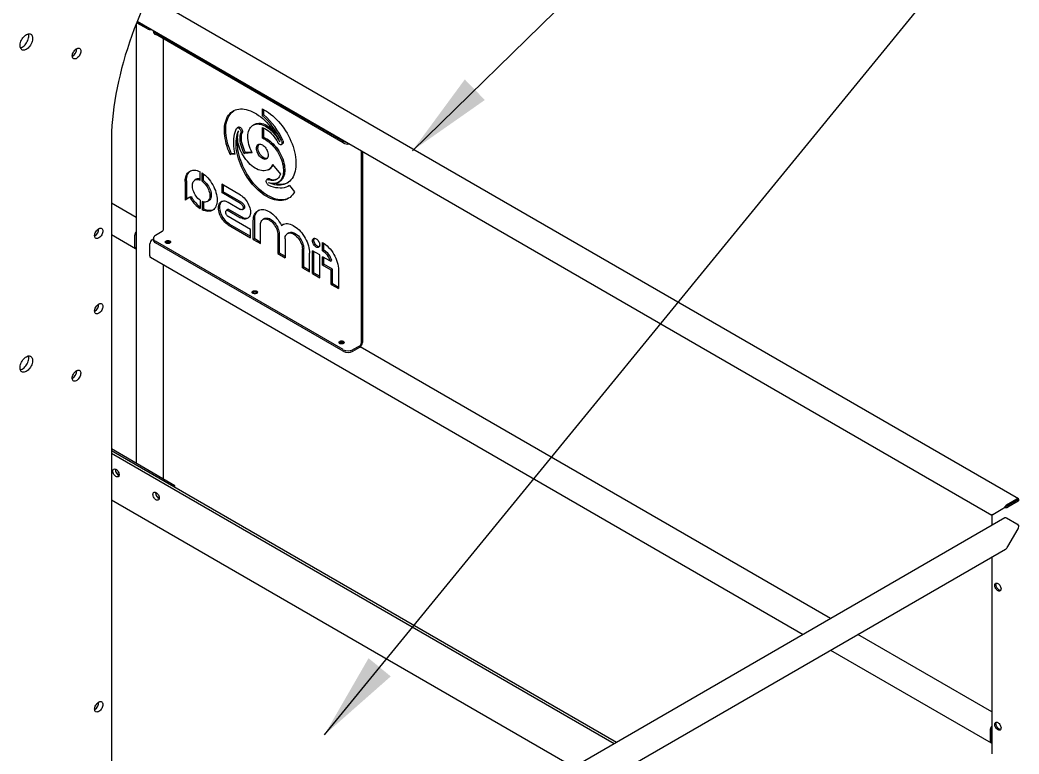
# Model space of a CAD drawing. Header units: millimetres. Extents: x 0 to 55611, y 0 to 32827.
# Drawn here: x 35946 to 37376, y 13191 to 14241 of the extents above; entities that cross this region are included whole.
import ezdxf

# ---------------------------------------------------------------- set-up
doc = ezdxf.new("R2010")
doc.units = ezdxf.units.MM
doc.header["$LTSCALE"] = 10
doc.linetypes.add('SLD-Continua', pattern=[0])
doc.layers.add('EQUIPO', color=30, linetype='SLD-Continua')
doc.layers.add('STRUC', color=5, linetype='SLD-Continua')
doc.styles.add('1', font='romans.shx', dxfattribs={"height": 125})
doc.dimstyles.new('50', dxfattribs={"dimscale": 0, "dimtxt": 125, "dimasz": 125, "dimexe": 125, "dimexo": 125, "dimgap": 50, "dimtad": 1, "dimdec": 0, "dimlfac": 49.861111, "dimzin": 1, "dimtxsty": '1', "dimcen": 2.5, "dimclrd": 1, "dimclre": 1, "dimadec": 0, "dimazin": 0, "dimtfac": 1, "dimtdec": 0, "dimtmove": 0, "dimatfit": 3, "dimfxl": 1, "dimtzin": 1, "dimarcsym": 0})

msp = doc.modelspace()

# ---------------------------------------------------------------- linework, layer by layer
at = {"layer": 'EQUIPO', "linetype": 'SLD-Continua', "lineweight": 25}
msp.add_line((36076.7, 14064.1), (36076.7, 13045.8), dxfattribs=at)
at = {"layer": 'EQUIPO', "linetype": 'SLD-Continua', "lineweight": 25, "flags": 128}
for points in [[(36238.2, 14434.1), (36231.5, 14427), (36224.8, 14419.6), (36218.3, 14412.1), (36211.8, 14404.5), (36205.4, 14396.7), (36199.2, 14388.7), (36193, 14380.6), (36187, 14372.4), (36181.1, 14364.1), (36175.3, 14355.6), (36169.6, 14347), (36164.1, 14338.3), (36158.7, 14329.5), (36153.4, 14320.6), (36148.3, 14311.7), (36143.3, 14302.6), (36138.5, 14293.5), (36133.8, 14284.3), (36129.4, 14275.1), (36125, 14265.8), (36120.9, 14256.5), (36116.9, 14247.1), (36113, 14237.7), (36109.4, 14228.3), (36105.9, 14218.9), (36102.7, 14209.5), (36099.6, 14200), (36096.7, 14190.6), (36093.9, 14181.2), (36091.4, 14171.9), (36089.1, 14162.5), (36087, 14153.2), (36085, 14144), (36083.3, 14134.8), (36081.8, 14125.7), (36080.4, 14116.6), (36079.3, 14107.6), (36078.4, 14098.7), (36077.6, 14089.9), (36077.1, 14081.2), (36076.8, 14072.6), (36076.7, 14064.1)], [(35963.5, 14218.2), (35963.9, 14216.9), (35964, 14215.4), (35964, 14213.8), (35963.8, 14212.2), (35963.3, 14210.4), (35962.7, 14208.7), (35961.9, 14207), (35961, 14205.3), (35959.9, 14203.7), (35958.7, 14202.3), (35957.5, 14201), (35956.1, 14200), (35954.8, 14199.1), (35953.4, 14198.5), (35952.1, 14198.1), (35950.9, 14198), (35949.7, 14198.1), (35948.7, 14198.6), (35947.8, 14199.2), (35947.1, 14200.1), (35946.5, 14201.2), (35946.1, 14202.5), (35946, 14203.9), (35946, 14205.5), (35946.2, 14207.2), (35946.7, 14208.9), (35947.3, 14210.7), (35948.1, 14212.4), (35949, 14214.1), (35950.1, 14215.6), (35951.3, 14217.1), (35952.6, 14218.3), (35953.9, 14219.4), (35955.2, 14220.3), (35956.6, 14220.9), (35957.9, 14221.3), (35959.1, 14221.4), (35960.3, 14221.2), (35961.3, 14220.8), (35962.2, 14220.2), (35963, 14219.3), (35963.5, 14218.2)], [(35946.4, 14201.4), (35946.5, 14201.4), (35947.8, 14201.8), (35949.1, 14202.4), (35950.5, 14203.2), (35951.8, 14204.3), (35953.1, 14205.6), (35954.3, 14207), (35955.3, 14208.6), (35956.3, 14210.2), (35957.1, 14212), (35957.7, 14213.7), (35958.1, 14215.4), (35958.4, 14217.1), (35958.4, 14218.7), (35958.2, 14220.1), (35957.9, 14221.3)], [(36032.6, 14198.8), (36032.9, 14197.7), (36033, 14196.5), (36032.8, 14195.1), (36032.5, 14193.7), (36032, 14192.2), (36031.3, 14190.8), (36030.4, 14189.5), (36029.5, 14188.3), (36028.4, 14187.2), (36027.3, 14186.4), (36026.2, 14185.7), (36025.1, 14185.4), (36024.1, 14185.3), (36023.1, 14185.4), (36022.3, 14185.8), (36021.6, 14186.5), (36021.2, 14187.4), (36020.9, 14188.5), (36020.8, 14189.7), (36020.9, 14191.1), (36021.3, 14192.5), (36021.8, 14194), (36022.5, 14195.4), (36023.3, 14196.7), (36024.3, 14198), (36025.3, 14199), (36026.4, 14199.9), (36027.6, 14200.5), (36028.7, 14200.9), (36029.7, 14201), (36030.6, 14200.8), (36031.5, 14200.4), (36032.1, 14199.7), (36032.6, 14198.8)], [(36064.1, 13941.3), (36064.4, 13940.3), (36064.5, 13939.1), (36064.3, 13937.8), (36064, 13936.4), (36063.5, 13935), (36062.9, 13933.6), (36062, 13932.3), (36061.1, 13931.2), (36060.1, 13930.2), (36059, 13929.3), (36058, 13928.8), (36056.9, 13928.4), (36055.9, 13928.3), (36055, 13928.4), (36054.2, 13928.9), (36053.6, 13929.5), (36053.1, 13930.4), (36052.9, 13931.4), (36052.8, 13932.6), (36052.9, 13933.9), (36053.2, 13935.3), (36053.7, 13936.7), (36054.4, 13938), (36055.2, 13939.3), (36056.1, 13940.5), (36057.1, 13941.5), (36058.2, 13942.3), (36059.3, 13942.9), (36060.3, 13943.3), (36061.3, 13943.4), (36062.2, 13943.2), (36063, 13942.8), (36063.6, 13942.2), (36064.1, 13941.3)], [(36064.1, 13833.5), (36064.4, 13832.4), (36064.5, 13831.2), (36064.3, 13829.9), (36064, 13828.5), (36063.5, 13827.1), (36062.9, 13825.8), (36062, 13824.5), (36061.1, 13823.3), (36060.1, 13822.3), (36059, 13821.5), (36058, 13820.9), (36056.9, 13820.5), (36055.9, 13820.4), (36055, 13820.6), (36054.2, 13821), (36053.6, 13821.7), (36053.1, 13822.5), (36052.9, 13823.6), (36052.8, 13824.8), (36052.9, 13826.1), (36053.2, 13827.4), (36053.7, 13828.8), (36054.4, 13830.2), (36055.2, 13831.5), (36056.1, 13832.6), (36057.1, 13833.6), (36058.2, 13834.5), (36059.3, 13835.1), (36060.3, 13835.4), (36061.3, 13835.5), (36062.2, 13835.4), (36063, 13835), (36063.6, 13834.3), (36064.1, 13833.5)], [(35963.4, 13757.2), (35963.8, 13755.9), (35963.9, 13754.4), (35963.9, 13752.9), (35963.7, 13751.2), (35963.2, 13749.5), (35962.6, 13747.7), (35961.8, 13746), (35960.9, 13744.3), (35959.8, 13742.8), (35958.6, 13741.3), (35957.4, 13740.1), (35956, 13739), (35954.7, 13738.1), (35953.3, 13737.5), (35952, 13737.1), (35950.8, 13737), (35949.6, 13737.2), (35948.6, 13737.6), (35947.7, 13738.2), (35947, 13739.1), (35946.4, 13740.2), (35946, 13741.5), (35945.9, 13743), (35945.9, 13744.5), (35946.1, 13746.2), (35946.6, 13747.9), (35947.2, 13749.7), (35948, 13751.4), (35948.9, 13753.1), (35950, 13754.6), (35951.2, 13756.1), (35952.5, 13757.3), (35953.8, 13758.4), (35955.1, 13759.3), (35956.5, 13759.9), (35957.8, 13760.3), (35959, 13760.4), (35960.2, 13760.2), (35961.2, 13759.8), (35962.1, 13759.2), (35962.9, 13758.3), (35963.4, 13757.2)], [(35946.3, 13740.4), (35946.4, 13740.4), (35947.7, 13740.8), (35949, 13741.4), (35950.4, 13742.2), (35951.7, 13743.3), (35953, 13744.6), (35954.2, 13746), (35955.2, 13747.6), (35956.2, 13749.2), (35957, 13751), (35957.6, 13752.7), (35958, 13754.4), (35958.3, 13756.1), (35958.3, 13757.7), (35958.1, 13759.2), (35957.8, 13760.3)], [(36032.5, 13737.8), (36032.8, 13736.7), (36032.9, 13735.5), (36032.7, 13734.1), (36032.4, 13732.7), (36031.9, 13731.2), (36031.2, 13729.8), (36030.3, 13728.5), (36029.4, 13727.3), (36028.3, 13726.2), (36027.2, 13725.4), (36026.1, 13724.7), (36025, 13724.4), (36024, 13724.3), (36023, 13724.4), (36022.2, 13724.9), (36021.5, 13725.5), (36021.1, 13726.4), (36020.8, 13727.5), (36020.7, 13728.8), (36020.8, 13730.1), (36021.2, 13731.5), (36021.7, 13733), (36022.4, 13734.4), (36023.2, 13735.8), (36024.2, 13737), (36025.2, 13738), (36026.3, 13738.9), (36027.5, 13739.5), (36028.6, 13739.9), (36029.6, 13740), (36030.5, 13739.8), (36031.4, 13739.4), (36032, 13738.7), (36032.5, 13737.8)], [(36064.1, 13263.7), (36064.4, 13262.6), (36064.5, 13261.4), (36064.3, 13260.1), (36064, 13258.8), (36063.5, 13257.4), (36062.9, 13256), (36062, 13254.7), (36061.1, 13253.5), (36060.1, 13252.5), (36059, 13251.7), (36058, 13251.1), (36056.9, 13250.8), (36055.9, 13250.7), (36055, 13250.8), (36054.2, 13251.2), (36053.6, 13251.9), (36053.1, 13252.7), (36052.9, 13253.8), (36052.8, 13255), (36052.9, 13256.3), (36053.2, 13257.6), (36053.7, 13259), (36054.4, 13260.4), (36055.2, 13261.7), (36056.1, 13262.9), (36057.1, 13263.9), (36058.2, 13264.7), (36059.3, 13265.3), (36060.3, 13265.6), (36061.3, 13265.7), (36062.2, 13265.6), (36063, 13265.2), (36063.6, 13264.5), (36064.1, 13263.7)]]:
    msp.add_lwpolyline(points, dxfattribs=at)
at = {"layer": 'EQUIPO', "linetype": 'SLD-Continua', "lineweight": 25}
for centre, radius, start, end in [((36014.5, 14200.2), 12.8, 299.5054, 0.5), ((36046.5, 13942.9), 12.4, 300.7965, 359.2088), ((36046.4, 13942.9), 12.4, 300.9413, 359.064), ((36046.5, 13835), 12.4, 300.7967, 359.2087), ((36046.4, 13835), 12.4, 300.9413, 359.064), ((36014.4, 13739.3), 12.8, 299.5054, 0.5), ((36046.5, 13265.2), 12.4, 300.7966, 359.2088), ((36046.4, 13265.2), 12.4, 300.9413, 359.064)]:
    msp.add_arc(centre, radius, start, end, dxfattribs=at)
at = {"layer": 'STRUC', "linetype": 'SLD-Continua', "lineweight": 25}
for p, q in [((37375.7, 13555.7), (36129.4, 14275.2)), ((36112.3, 14235.8), (36112.3, 13606.7)), ((36113.6, 14239.2), (37337.3, 13532.7)), ((36128.4, 14228.3), (36113.7, 14236.8)), ((36115.5, 14237.8), (36130.1, 14229.3)), ((36136.8, 14225.8), (36136.8, 14224.6)), ((36408.6, 14067.6), (36139.8, 14222.8)), ((36408.6, 14065.4), (36139.8, 14220.6)), ((36151.4, 13940.9), (36151.4, 14213.8)), ((36151.5, 13941.6), (36151.5, 14213.8)), ((36292.9, 14104.4), (36292.9, 14113.8)), ((36292.9, 14104.4), (36294.8, 14105.5)), ((36294.8, 14105.5), (36294.8, 14112.9)), ((36281.6, 14091.7), (36279.7, 14090.6)), ((36258.7, 14087.8), (36256.8, 14086.7)), ((36292.9, 14072), (36292.9, 14087.1)), ((36294.8, 14073.2), (36294.8, 14086.4)), ((36292.9, 14072), (36294.8, 14073.2)), ((36320, 14062.7), (36321.9, 14063.8)), ((36246.9, 14048.4), (36248.8, 14049.6)), ((36254, 14049.1), (36246.9, 14048.4)), ((36253.8, 14050), (36248.8, 14049.6)), ((36254, 14049.1), (36254, 14049.1)), ((36267, 14050.3), (36269, 14051.4)), ((36267, 14050.2), (36269, 14051.4)), ((36278.2, 14051.2), (36267, 14050.2)), ((36267, 14050.3), (36267, 14050.2)), ((36277.8, 14052.1), (36269, 14051.4)), ((36269, 14051.4), (36269, 14051.4)), ((36434.3, 14054), (36434.3, 13778.3)), ((36436.2, 14052.9), (36436.2, 13779.5)), ((36307.5, 14034.4), (36318.7, 14020.4)), ((36203.8, 14011.9), (36203.8, 14023.9)), ((36206.7, 14010.3), (36206.7, 14022.2)), ((36208.6, 14011.4), (36208.6, 14020.9)), ((36301.5, 14026.9), (36303.4, 14028)), ((36182.4, 14009.9), (36182.4, 13983.5)), ((36184.3, 14011), (36184.3, 13984.6)), ((36198.3, 14013.2), (36196.4, 14012.1)), ((36206.7, 14010.3), (36208.6, 14011.4)), ((36261.8, 13990.5), (36235, 14006)), ((36235, 14006), (36235, 13994.1)), ((36236.9, 14004.9), (36236.9, 13995.2)), ((36301.4, 14013.7), (36299.5, 14012.6)), ((36315.6, 14008.7), (36317.5, 14009.8)), ((36235, 13994.1), (36236.9, 13995.2)), ((36261.8, 13978.6), (36235, 13994.1)), ((36263.7, 13979.7), (36236.9, 13995.2)), ((36330.6, 14003.6), (36331.7, 14004.2)), ((36331.7, 14004.2), (36338.8, 13995.4)), ((36112.3, 13958.4), (36076.7, 13979)), ((36189.1, 13987.4), (36182.4, 13983.5)), ((36189.1, 13987.4), (36191, 13988.5)), ((36190.7, 13984.7), (36192.6, 13985.8)), ((36203.8, 13983.2), (36203.8, 13971.2)), ((36206.7, 13981.5), (36206.7, 13969.5)), ((36208.6, 13980.8), (36208.6, 13970.7)), ((36214.1, 13981.4), (36216, 13982.5)), ((36244.1, 13980.3), (36261.8, 13970)), ((36206.7, 13969.5), (36208.6, 13970.7)), ((36243.4, 13969.7), (36241.5, 13968.6)), ((36244.1, 13968.3), (36261.8, 13958.1)), ((36246, 13969.5), (36263.7, 13959.2)), ((36264.4, 13969.8), (36266.3, 13970.9)), ((36275.8, 13941.5), (36244.1, 13959.8)), ((36244.1, 13947.9), (36275.8, 13929.6)), ((36246, 13949), (36275.8, 13931.8)), ((36279.9, 13927.2), (36279.9, 13953.9)), ((36281.9, 13928.3), (36281.9, 13955)), ((36290.3, 13921.2), (36290.3, 13947.9)), ((36295.8, 13957), (36293.9, 13955.8)), ((36320.2, 13947.2), (36322.2, 13948.3)), ((36322.2, 13948.3), (36322.7, 13948.7)), ((36076.7, 13933.9), (36111.3, 13913.9)), ((36110.3, 13916.1), (36110.3, 13933.1)), ((36112, 13934), (36112, 13917.1)), ((36149.5, 13938.3), (36139.8, 13932.6)), ((36275.8, 13929.6), (36275.8, 13941.5)), ((36315.1, 13933.6), (36315.1, 13906.9)), ((36317, 13934.7), (36317, 13908)), ((36331, 13936.7), (36329, 13935.6)), ((36131.8, 13903.7), (36131.8, 13920.6)), ((36135.3, 13926.6), (36136.8, 13927.5)), ((36136.8, 13928.6), (36136.8, 13926.3)), ((36408.6, 13769.4), (36139.8, 13924.5)), ((36408.6, 13767.1), (36139.8, 13922.3)), ((36279.9, 13927.2), (36281.9, 13928.3)), ((36279.9, 13927.2), (36290.3, 13921.2)), ((36281.9, 13928.3), (36290.3, 13923.4)), ((36325.4, 13927.7), (36325.4, 13900.9)), ((36379.1, 13910.8), (36379.1, 13922.8)), ((36381, 13912), (36381, 13921.6)), ((36315.1, 13906.9), (36317, 13908)), ((36315.1, 13906.9), (36325.4, 13900.9)), ((36317, 13908), (36325.4, 13903.2)), ((36350.2, 13886.6), (36350.2, 13913.3)), ((36352.1, 13887.7), (36352.1, 13914.4)), ((36360.5, 13880.7), (36360.5, 13907.4)), ((36375, 13904.8), (36364.6, 13910.7)), ((36364.6, 13878.3), (36364.6, 13910.7)), ((36366.6, 13879.4), (36366.6, 13909.6)), ((36375, 13872.3), (36375, 13904.8)), ((36379.1, 13910.8), (36381, 13912)), ((36132.8, 13901.5), (37067.5, 13361.9)), ((36151.4, 13584.1), (36151.4, 13890.8)), ((36390.4, 13895.8), (36379.1, 13902.4)), ((36379.1, 13890.4), (36379.1, 13902.4)), ((36379.1, 13890.4), (36381, 13891.6)), ((36391.5, 13883.3), (36379.1, 13890.4)), ((36381, 13891.6), (36381, 13901.3)), ((36393.4, 13884.4), (36381, 13891.6)), ((36390.4, 13895.8), (36392.4, 13897)), ((36350.2, 13886.6), (36352.1, 13887.7)), ((36350.2, 13886.6), (36360.5, 13880.7)), ((36352.1, 13887.7), (36360.5, 13882.9)), ((36364.6, 13878.3), (36366.6, 13879.4)), ((36364.6, 13878.3), (36375, 13872.3)), ((36366.6, 13879.4), (36375, 13874.5)), ((36391.5, 13883.3), (36393.4, 13884.4)), ((36391.5, 13862.8), (36391.5, 13883.3)), ((36393.4, 13863.9), (36393.4, 13884.4)), ((36401.8, 13883.3), (36401.8, 13856.8)), ((36391.5, 13862.8), (36393.4, 13863.9)), ((36391.5, 13862.8), (36401.8, 13856.8)), ((36393.4, 13863.9), (36401.8, 13859)), ((36422.6, 13769.4), (36432.4, 13775)), ((36422.6, 13767.1), (36432.4, 13772.8)), ((37106.6, 13384.4), (36433.1, 13773.2)), ((36167.8, 13574.6), (36076.7, 13627.2)), ((36076.7, 13625.1), (36800.1, 13207.5)), ((36076.7, 13621), (36796.5, 13205.5)), ((36082.4, 13597.5), (36082.5, 13598.4)), ((36139.9, 13564.3), (36140, 13565.2)), ((36166, 13573.6), (36167.8, 13574.6)), ((36167.8, 13572.6), (36167.8, 13574.6)), ((36738.4, 13171.9), (36076.7, 13553.9)), ((37376.2, 13555.2), (37355.6, 13543.3)), ((37373.3, 13555.5), (37358.6, 13547)), ((37375, 13552.5), (37360.3, 13544.1)), ((37337.3, 13532.7), (37337.3, 13517.7)), ((37338.7, 13533.6), (37353.4, 13542)), ((37356.2, 13528.5), (36378, 12963.8)), ((37373.3, 13519.8), (37358.6, 13528.3)), ((37375, 13518.9), (37373.3, 13519.8)), ((37360.3, 13487.5), (37375, 13512.9)), ((36416.3, 12940.9), (37356.9, 13483.8)), ((37337.3, 13472.6), (37337.3, 13190.7)), ((37337.3, 13251.2), (37145.6, 13361.9)), ((37106.6, 13339.3), (37336.3, 13206.7)), ((37335.3, 13208.9), (37335.3, 13225.9)), ((37337, 13226.9), (37337, 13209.9))]:
    msp.add_line(p, q, dxfattribs=at)
at = {"layer": 'STRUC', "linetype": 'SLD-Continua', "lineweight": 25, "flags": 128}
for points in [[(36112.9, 14237.4), (36113.1, 14237.2), (36113.7, 14236.8)], [(36246.9, 14048.4), (36245.2, 14052.3), (36243.7, 14056.1), (36242.4, 14059.9), (36241.3, 14063.8), (36240.4, 14067.6), (36239.6, 14071.4), (36239.1, 14075.1), (36238.7, 14078.7), (36238.6, 14082.2), (36238.6, 14085.6), (36238.9, 14088.9), (36239.4, 14092), (36240.1, 14095), (36240.9, 14097.8), (36242, 14100.4), (36243.2, 14102.8), (36244.6, 14105), (36246.3, 14107), (36248, 14108.7), (36250, 14110.2), (36252, 14111.5), (36254.3, 14112.5), (36256.6, 14113.2), (36259.1, 14113.7), (36261.7, 14114), (36264.3, 14114), (36267.1, 14113.7), (36269.9, 14113.1), (36272.8, 14112.3), (36275.7, 14111.2), (36278.7, 14109.9), (36281.7, 14108.4), (36284.7, 14106.6), (36287.6, 14104.6), (36290.6, 14102.3), (36293.5, 14099.9), (36296.3, 14097.2), (36299.1, 14094.4), (36301.8, 14091.4), (36304.4, 14088.2), (36307, 14084.9), (36309.4, 14081.5), (36311.6, 14078), (36313.8, 14074.3), (36315.8, 14070.6), (36317.6, 14066.8)], [(36248.8, 14049.6), (36247.2, 14053.4), (36245.7, 14057.2), (36244.4, 14061.1), (36243.2, 14064.9), (36242.3, 14068.7), (36241.5, 14072.5), (36241, 14076.2), (36240.7, 14079.8), (36240.5, 14083.3), (36240.6, 14086.7), (36240.8, 14090), (36241.3, 14093.1), (36242, 14096.1), (36242.8, 14098.9), (36243.9, 14101.5), (36245.2, 14103.9), (36246.6, 14106.1), (36248.2, 14108.1), (36250, 14109.8), (36251.9, 14111.3), (36252.4, 14111.6)], [(36292.9, 14113.8), (36295.8, 14112.3), (36298.8, 14110.6), (36301.8, 14108.7), (36304.7, 14106.5), (36307.7, 14104.1), (36310.5, 14101.6), (36313.3, 14098.8), (36316.1, 14095.8), (36318.7, 14092.7), (36321.3, 14089.5), (36323.7, 14086.1), (36326, 14082.6), (36328.2, 14079), (36330.2, 14075.3), (36332.1, 14071.5), (36333.9, 14067.7), (36335.4, 14063.9), (36336.8, 14060), (36338, 14056.2), (36339, 14052.4), (36339.8, 14048.6), (36340.4, 14044.9), (36340.8, 14041.2), (36341, 14037.7), (36341, 14034.2), (36340.8, 14030.9), (36340.4, 14027.7), (36339.8, 14024.7), (36339, 14021.9), (36338, 14019.2), (36336.8, 14016.7), (36335.5, 14014.4), (36333.9, 14012.4), (36332.2, 14010.6), (36330.3, 14009), (36328.3, 14007.6), (36326.1, 14006.5), (36323.8, 14005.7), (36321.4, 14005.1), (36318.8, 14004.8), (36316.2, 14004.7), (36313.5, 14004.9), (36310.6, 14005.4), (36307.8, 14006.1), (36304.9, 14007.1), (36301.9, 14008.3)], [(36278.2, 14051.2), (36276.8, 14054.2), (36275.6, 14057.1), (36274.5, 14060.1), (36273.7, 14063.1), (36273, 14066), (36272.5, 14068.9), (36272.2, 14071.7), (36272.2, 14074.4), (36272.3, 14077), (36272.7, 14079.4), (36273.2, 14081.7), (36274, 14083.8), (36274.9, 14085.7), (36276.1, 14087.3), (36277.4, 14088.8), (36278.8, 14090), (36280.5, 14090.9), (36282.2, 14091.6), (36284.1, 14092.1), (36286.1, 14092.3), (36288.2, 14092.2), (36290.4, 14091.8), (36292.6, 14091.2), (36294.9, 14090.3), (36297.2, 14089.1), (36299.5, 14087.8), (36301.8, 14086.2), (36304.1, 14084.3), (36306.3, 14082.3), (36308.4, 14080.1), (36310.5, 14077.7), (36312.5, 14075.1), (36314.3, 14072.5), (36316, 14069.7), (36317.6, 14066.8)], [(36281.6, 14091.7), (36282.4, 14092.1), (36284.2, 14092.8), (36286, 14093.2), (36288, 14093.4), (36290.1, 14093.3), (36292.3, 14092.9), (36294.6, 14092.3), (36296.8, 14091.4), (36299.1, 14090.3), (36301.4, 14088.9), (36303.7, 14087.3), (36306, 14085.4), (36307.7, 14083.9)], [(36254, 14049.1), (36253.2, 14053), (36252.6, 14056.8), (36252.2, 14060.5), (36252, 14064.2), (36252, 14067.7), (36252.2, 14071.1), (36252.6, 14074.4), (36253.2, 14077.5), (36254, 14080.5), (36254.9, 14083.3), (36256.1, 14085.9)], [(36338.8, 13995.4), (36337.5, 13993), (36336, 13990.9), (36334.4, 13989), (36332.5, 13987.3), (36330.5, 13985.9), (36328.4, 13984.7), (36326.2, 13983.8), (36323.8, 13983.1), (36321.2, 13982.7), (36318.6, 13982.6), (36315.9, 13982.7), (36313.1, 13983.1), (36310.3, 13983.7), (36307.4, 13984.6), (36304.5, 13985.7), (36301.5, 13987.1), (36298.5, 13988.8), (36295.5, 13990.6), (36292.6, 13992.7), (36289.6, 13995.1), (36286.7, 13997.6), (36283.9, 14000.3), (36281.1, 14003.2), (36278.5, 14006.2), (36275.9, 14009.4), (36273.4, 14012.8), (36271, 14016.3), (36268.8, 14019.8), (36266.7, 14023.5), (36264.8, 14027.2), (36263, 14031), (36261.4, 14034.8), (36260, 14038.7), (36258.7, 14042.5), (36257.7, 14046.4), (36256.8, 14050.2), (36256.1, 14053.9), (36255.6, 14057.6), (36255.4, 14061.2), (36255.3, 14064.6), (36255.4, 14068), (36255.7, 14071.2), (36256.3, 14074.3), (36257, 14077.2), (36257.9, 14080), (36259.1, 14082.5)], [(36256.1, 14085.9), (36256.5, 14086.5), (36257.1, 14086.8), (36257.9, 14086.9), (36258.7, 14086.6), (36259.6, 14086.1), (36260.4, 14085.4), (36261.2, 14084.5), (36261.8, 14083.4), (36262.2, 14082.3), (36262.5, 14081.2), (36262.5, 14080.2), (36262.3, 14079.4)], [(36307.5, 14034.4), (36306.6, 14032.4), (36305.5, 14030.7), (36304.3, 14029.1), (36302.9, 14027.8), (36301.3, 14026.8), (36299.6, 14026), (36297.7, 14025.5), (36295.7, 14025.2), (36293.7, 14025.2), (36291.5, 14025.5), (36289.3, 14026.1), (36287, 14026.9), (36284.7, 14027.9), (36282.4, 14029.2), (36280.1, 14030.7), (36277.9, 14032.5), (36275.6, 14034.5), (36273.4, 14036.6), (36271.4, 14039), (36269.4, 14041.5), (36267.5, 14044.1), (36265.7, 14046.8), (36264.1, 14049.7), (36262.6, 14052.6), (36261.3, 14055.5), (36260.2, 14058.5), (36259.3, 14061.5), (36258.5, 14064.4), (36258, 14067.4), (36257.7, 14070.2), (36257.5, 14072.9), (36257.6, 14075.5), (36257.9, 14078), (36258.4, 14080.4), (36259.1, 14082.5)], [(36258.7, 14087.8), (36259.1, 14087.9), (36259.8, 14088), (36260.7, 14087.8), (36261.5, 14087.3), (36262.4, 14086.5), (36263.1, 14085.6), (36263.7, 14084.6), (36264.2, 14083.5), (36264.4, 14082.4), (36264.5, 14081.3), (36264.3, 14080.5)], [(36267, 14050.3), (36265.6, 14053.1), (36264.3, 14055.9), (36263.3, 14058.8), (36262.4, 14061.7), (36261.7, 14064.5), (36261.3, 14067.3), (36261, 14070), (36261, 14072.6), (36261.2, 14075), (36261.7, 14077.3), (36262.3, 14079.4)], [(36269, 14051.4), (36267.5, 14054.2), (36266.3, 14057), (36265.2, 14059.9), (36264.3, 14062.8), (36263.6, 14065.6), (36263.2, 14068.4), (36263, 14071.1), (36263, 14073.7), (36263.2, 14076.1), (36263.6, 14078.4), (36264.3, 14080.5)], [(36292.9, 14087.1), (36295, 14086.3), (36297.3, 14085.2), (36299.5, 14083.9), (36301.7, 14082.3), (36303.9, 14080.5), (36306, 14078.4), (36308.1, 14076.2), (36310, 14073.8), (36311.8, 14071.2), (36313.5, 14068.6), (36315, 14065.8)], [(36330.8, 13986.1), (36330.4, 13985.9), (36328.1, 13984.9), (36325.7, 13984.3), (36323.2, 13983.8), (36320.6, 13983.7), (36317.9, 13983.8), (36315.1, 13984.2), (36312.2, 13984.8), (36309.3, 13985.7), (36306.4, 13986.9), (36303.4, 13988.3), (36300.4, 13989.9), (36297.5, 13991.8), (36294.5, 13993.9), (36291.6, 13996.2), (36288.7, 13998.7), (36285.8, 14001.4), (36283.1, 14004.3), (36280.4, 14007.3), (36277.8, 14010.6), (36275.3, 14013.9), (36273, 14017.4), (36270.8, 14020.9), (36268.7, 14024.6), (36266.7, 14028.3), (36265, 14032.1), (36263.3, 14036), (36261.9, 14039.8), (36260.7, 14043.6), (36259.6, 14047.5), (36258.7, 14051.3), (36258, 14055), (36257.6, 14058.7), (36257.3, 14062.3), (36257.2, 14065.8), (36257.3, 14069.1), (36257.6, 14071.6)], [(36284.4, 14057.5), (36284.5, 14058.9), (36284.9, 14060.2), (36285.4, 14061.4), (36286, 14062.3), (36286.9, 14062.9), (36287.9, 14063.4), (36289, 14063.5), (36290.3, 14063.4), (36291.6, 14063), (36292.9, 14062.3), (36294.2, 14061.5), (36295.5, 14060.4), (36296.7, 14059.1), (36297.8, 14057.6), (36298.8, 14056), (36299.7, 14054.4), (36300.4, 14052.7), (36300.9, 14051), (36301.2, 14049.3), (36301.3, 14047.7), (36301.2, 14046.3), (36300.9, 14045), (36300.4, 14043.8), (36299.7, 14042.9), (36298.8, 14042.3), (36297.8, 14041.8), (36296.7, 14041.7), (36295.5, 14041.8), (36294.2, 14042.2), (36292.9, 14042.9), (36291.6, 14043.7), (36290.3, 14044.8), (36289, 14046.1), (36287.9, 14047.6), (36286.9, 14049.2), (36286, 14050.8), (36285.4, 14052.5), (36284.9, 14054.2), (36284.5, 14055.9), (36284.4, 14057.5)], [(36292.9, 14072), (36295.1, 14071.1), (36297.4, 14069.9), (36299.8, 14068.4), (36302, 14066.7), (36304.3, 14064.8), (36306.5, 14062.7), (36308.6, 14060.4), (36310.6, 14058), (36312.6, 14055.4), (36314.4, 14052.7), (36316, 14049.9), (36317.5, 14047), (36318.9, 14044.1), (36320.1, 14041.1), (36321.1, 14038.1), (36321.9, 14035.1), (36322.5, 14032.2), (36322.9, 14029.4), (36323.1, 14026.6), (36323.1, 14023.9), (36322.9, 14021.4), (36322.5, 14019), (36321.8, 14016.8), (36321, 14014.8), (36320, 14013), (36318.8, 14011.4), (36317.5, 14010), (36315.9, 14008.9), (36314.3, 14008), (36312.4, 14007.4), (36310.5, 14007), (36308.5, 14007), (36306.4, 14007.1), (36304.2, 14007.6), (36301.9, 14008.3)], [(36294.8, 14073.2), (36297.1, 14072.2), (36299.4, 14071), (36301.7, 14069.5), (36304, 14067.8), (36306.2, 14065.9), (36308.4, 14063.8), (36310.5, 14061.6), (36312.6, 14059.1), (36314.5, 14056.5), (36316.3, 14053.8), (36318, 14051), (36319.5, 14048.1), (36320.8, 14045.2), (36322, 14042.2), (36323, 14039.2), (36323.8, 14036.3), (36324.4, 14033.3), (36324.8, 14030.5), (36325, 14027.7), (36325, 14025), (36324.8, 14022.5), (36324.4, 14020.1), (36323.8, 14017.9), (36322.9, 14015.9), (36321.9, 14014.1), (36320.7, 14012.5), (36319.4, 14011.1), (36317.9, 14010), (36317.5, 14009.8)], [(36320.3, 14067.5), (36320.7, 14066.4), (36320.9, 14065.3), (36320.9, 14064.4), (36320.7, 14063.5), (36320.3, 14062.9), (36319.7, 14062.6), (36318.9, 14062.5), (36318.1, 14062.7), (36317.2, 14063.2), (36316.4, 14063.9), (36315.6, 14064.8), (36315, 14065.8)], [(36322.2, 14068.7), (36322.7, 14067.5), (36322.9, 14066.5), (36322.9, 14065.5), (36322.6, 14064.6), (36322.2, 14064), (36321.9, 14063.8)], [(36299.7, 14043), (36298.6, 14042.8), (36297.4, 14042.9), (36296.1, 14043.3), (36294.8, 14044), (36293.5, 14044.9), (36292.2, 14046), (36291, 14047.2), (36289.9, 14048.7), (36288.8, 14050.3), (36288, 14051.9), (36287.3, 14053.6), (36286.8, 14055.3), (36286.5, 14057), (36286.4, 14058.6)], [(36182.4, 14009.9), (36182.5, 14012.3), (36182.8, 14014.6), (36183.3, 14016.8), (36184, 14018.7), (36184.9, 14020.5), (36185.9, 14022), (36187.2, 14023.3), (36188.6, 14024.4), (36190.1, 14025.2), (36191.8, 14025.8), (36193.6, 14026.2), (36195.5, 14026.2), (36197.5, 14026), (36199.6, 14025.6), (36201.7, 14024.8), (36203.8, 14023.9)], [(36184.3, 14011), (36184.4, 14013.4), (36184.7, 14015.7), (36185.2, 14017.9), (36185.9, 14019.8), (36186.8, 14021.6), (36187.9, 14023.1), (36189.1, 14024.4), (36190.1, 14025.2)], [(36206.7, 14022.2), (36208.8, 14020.7), (36210.9, 14019), (36213, 14017.1), (36215, 14015), (36216.9, 14012.7), (36218.7, 14010.3), (36220.3, 14007.8), (36221.9, 14005.2), (36223.3, 14002.5), (36224.5, 13999.7), (36225.6, 13996.9), (36226.5, 13994.2), (36227.2, 13991.4), (36227.7, 13988.7), (36228, 13986.1), (36228.1, 13983.5), (36228, 13981.1), (36227.7, 13978.8), (36227.2, 13976.7), (36226.5, 13974.7), (36225.6, 13973), (36224.5, 13971.4), (36223.3, 13970.1), (36221.9, 13969), (36220.3, 13968.2), (36218.7, 13967.6), (36216.9, 13967.3), (36215, 13967.2), (36213, 13967.4), (36210.9, 13967.9), (36208.8, 13968.6), (36206.7, 13969.5)], [(36318.7, 14020.4), (36318, 14018.4), (36317, 14016.6), (36315.8, 14015.1), (36314.5, 14013.8), (36313, 14012.8), (36311.3, 14012.1), (36309.5, 14011.6), (36307.6, 14011.5), (36305.6, 14011.6), (36303.5, 14012), (36301.3, 14012.6)], [(36203.8, 13983.2), (36202.2, 13984.4), (36200.7, 13985.8), (36199.3, 13987.4), (36197.9, 13989.1), (36196.7, 13991), (36195.6, 13993), (36194.7, 13995), (36193.9, 13997), (36193.3, 13999.1), (36192.9, 14001.1), (36192.7, 14003), (36192.7, 14004.8), (36192.9, 14006.5), (36193.3, 14008.1), (36193.9, 14009.5), (36194.7, 14010.6), (36195.6, 14011.5), (36196.7, 14012.2), (36197.9, 14012.7), (36199.3, 14012.9), (36200.7, 14012.8), (36202.2, 14012.5), (36203.8, 14011.9)], [(36206.7, 14010.3), (36208.2, 14009), (36209.7, 14007.6), (36211.2, 14006), (36212.5, 14004.3), (36213.7, 14002.4), (36214.8, 14000.4), (36215.8, 13998.4), (36216.5, 13996.4), (36217.1, 13994.3), (36217.5, 13992.3), (36217.7, 13990.4), (36217.7, 13988.6), (36217.5, 13986.9), (36217.1, 13985.3), (36216.5, 13984), (36215.8, 13982.8), (36214.8, 13981.9), (36213.7, 13981.2), (36212.5, 13980.7), (36211.2, 13980.5), (36209.7, 13980.6), (36208.2, 13980.9), (36206.7, 13981.5)], [(36208.6, 14011.4), (36210.1, 14010.2), (36211.7, 14008.7), (36213.1, 14007.1), (36214.4, 14005.4), (36215.7, 14003.5), (36216.8, 14001.6), (36217.7, 13999.5), (36218.5, 13997.5), (36219.1, 13995.5), (36219.5, 13993.5), (36219.7, 13991.5), (36219.7, 13989.7), (36219.5, 13988), (36219.1, 13986.4), (36218.5, 13985.1), (36217.7, 13983.9), (36216.8, 13983), (36216, 13982.5)], [(36302.2, 14004.4), (36301.4, 14004.9), (36300.6, 14005.6), (36299.8, 14006.6), (36299.2, 14007.6), (36298.8, 14008.7), (36298.6, 14009.8), (36298.5, 14010.8), (36298.7, 14011.7), (36299.2, 14012.3), (36299.8, 14012.7), (36300.5, 14012.8), (36301.3, 14012.6)], [(36329.2, 14008.2), (36328, 14007.6), (36325.7, 14006.8), (36323.3, 14006.2), (36320.8, 14005.9), (36318.1, 14005.8), (36315.4, 14006), (36312.6, 14006.5), (36310.4, 14007)], [(36261.8, 13990.5), (36263.5, 13989.4), (36265.1, 13988.1), (36266.8, 13986.6), (36268.3, 13984.9), (36269.8, 13983), (36271.1, 13981.1), (36272.3, 13979), (36273.3, 13976.8), (36274.2, 13974.7), (36274.9, 13972.5), (36275.4, 13970.3), (36275.7, 13968.2), (36275.8, 13966.2), (36275.7, 13964.3), (36275.4, 13962.6), (36274.9, 13961), (36274.2, 13959.6), (36273.3, 13958.4), (36272.3, 13957.5), (36271.1, 13956.8), (36269.8, 13956.4), (36268.3, 13956.2), (36266.8, 13956.3), (36265.1, 13956.6), (36263.5, 13957.3), (36261.8, 13958.1)], [(36331.7, 14004.2), (36329.3, 14002.9), (36326.8, 14001.8), (36324.1, 14001.1), (36321.2, 14000.6), (36318.3, 14000.5), (36315.2, 14000.7), (36312.1, 14001.1), (36308.8, 14001.9), (36305.6, 14003), (36302.2, 14004.4)], [(36244.1, 13947.9), (36242.4, 13949), (36240.7, 13950.3), (36239.1, 13951.8), (36237.6, 13953.5), (36236.1, 13955.3), (36234.8, 13957.3), (36233.6, 13959.4), (36232.5, 13961.5), (36231.7, 13963.7), (36231, 13965.9), (36230.5, 13968.1), (36230.2, 13970.2), (36230.1, 13972.2), (36230.2, 13974.1), (36230.5, 13975.8), (36231, 13977.4), (36231.7, 13978.8), (36232.5, 13979.9), (36233.6, 13980.9), (36234.8, 13981.6), (36236.1, 13982), (36237.6, 13982.2), (36239.1, 13982.1), (36240.7, 13981.7), (36242.4, 13981.1), (36244.1, 13980.3)], [(36246, 13949), (36244.3, 13950.1), (36242.7, 13951.4), (36241, 13952.9), (36239.5, 13954.6), (36238, 13956.5), (36236.7, 13958.4), (36235.5, 13960.5), (36234.5, 13962.7), (36233.6, 13964.8), (36232.9, 13967), (36232.4, 13969.2), (36232.1, 13971.3), (36232, 13973.3), (36232.1, 13975.2), (36232.4, 13976.9), (36232.9, 13978.5), (36233.6, 13979.9), (36234.5, 13981.1), (36235.2, 13981.7)], [(36261.8, 13978.6), (36262.7, 13977.9), (36263.5, 13977.1), (36264.2, 13976.1), (36264.8, 13975), (36265.2, 13973.8), (36265.5, 13972.7), (36265.5, 13971.7), (36265.2, 13970.8), (36264.8, 13970.1), (36264.2, 13969.7), (36263.5, 13969.5), (36262.7, 13969.7), (36261.8, 13970)], [(36263.7, 13979.7), (36264.6, 13979.1), (36265.4, 13978.2), (36266.2, 13977.2), (36266.8, 13976.1), (36267.2, 13974.9), (36267.4, 13973.8), (36267.4, 13972.8), (36267.2, 13971.9), (36266.8, 13971.2), (36266.3, 13970.9)], [(36222.3, 13969.3), (36222.3, 13969.3), (36220.6, 13968.7), (36218.8, 13968.4), (36216.9, 13968.3), (36214.9, 13968.5), (36212.8, 13969), (36210.7, 13969.7), (36208.6, 13970.7)], [(36244.1, 13959.8), (36243.2, 13960.4), (36242.4, 13961.3), (36241.6, 13962.3), (36241, 13963.4), (36240.6, 13964.6), (36240.4, 13965.7), (36240.4, 13966.7), (36240.6, 13967.6), (36241, 13968.3), (36241.6, 13968.7), (36242.4, 13968.8), (36243.2, 13968.7), (36244.1, 13968.3)], [(36279.9, 13953.9), (36280.1, 13956.3), (36280.4, 13958.6), (36280.9, 13960.7), (36281.6, 13962.6), (36282.5, 13964.3), (36283.5, 13965.9), (36284.8, 13967.2), (36286.2, 13968.2), (36287.7, 13969), (36289.4, 13969.6), (36291.2, 13969.9), (36293.1, 13970), (36295.1, 13969.8), (36297.1, 13969.3), (36299.2, 13968.6), (36301.3, 13967.6), (36303.5, 13966.4), (36305.6, 13965), (36307.7, 13963.3), (36309.8, 13961.5), (36311.8, 13959.4), (36313.7, 13957.2), (36315.5, 13954.9), (36317.2, 13952.4), (36318.8, 13949.8), (36320.2, 13947.2)], [(36281.9, 13955), (36282, 13957.4), (36282.3, 13959.7), (36282.8, 13961.8), (36283.5, 13963.7), (36284.4, 13965.5), (36285.5, 13967), (36286.7, 13968.3), (36287.6, 13969)], [(36290.3, 13947.9), (36290.4, 13949.7), (36290.7, 13951.3), (36291.2, 13952.8), (36292, 13954), (36292.9, 13955.1), (36293.9, 13955.9), (36295.1, 13956.4), (36296.5, 13956.6), (36297.9, 13956.6), (36299.5, 13956.3), (36301, 13955.8), (36302.7, 13955), (36304.3, 13953.9), (36305.8, 13952.7), (36307.4, 13951.2), (36308.8, 13949.5), (36310.2, 13947.7), (36311.4, 13945.8), (36312.5, 13943.8), (36313.4, 13941.7), (36314.1, 13939.6), (36314.6, 13937.6), (36314.9, 13935.5), (36315.1, 13933.6)], [(36295.8, 13957), (36295.9, 13957), (36297.1, 13957.5), (36298.4, 13957.7), (36299.9, 13957.7), (36301.4, 13957.5), (36303, 13956.9), (36304.6, 13956.1), (36306.2, 13955), (36307.8, 13953.8), (36309.3, 13952.3), (36310.8, 13950.6), (36312.1, 13948.8), (36313.3, 13946.9), (36314.4, 13944.9), (36315.3, 13942.8), (36316, 13940.7), (36316.5, 13938.7), (36316.9, 13936.7), (36317, 13934.7)], [(36320.2, 13947.2), (36321.7, 13948.2), (36323.2, 13948.9), (36324.9, 13949.4), (36326.8, 13949.7), (36328.7, 13949.7), (36330.7, 13949.4), (36332.7, 13948.9), (36334.9, 13948.1), (36337, 13947.1), (36339.1, 13945.8), (36341.3, 13944.3), (36343.4, 13942.6), (36345.4, 13940.7), (36347.4, 13938.6), (36349.3, 13936.4), (36351.1, 13934), (36352.7, 13931.5), (36354.3, 13928.9), (36355.7, 13926.2), (36356.9, 13923.5), (36358, 13920.7), (36358.9, 13918), (36359.6, 13915.2), (36360.1, 13912.5), (36360.4, 13909.9), (36360.5, 13907.4)], [(36325.4, 13927.7), (36325.5, 13929.4), (36325.8, 13931.1), (36326.4, 13932.5), (36327.1, 13933.8), (36328, 13934.8), (36329.1, 13935.6), (36330.3, 13936.1), (36331.6, 13936.4), (36333.1, 13936.3), (36334.6, 13936.1), (36336.2, 13935.5), (36337.8, 13934.7), (36339.4, 13933.6), (36341, 13932.4), (36342.5, 13930.9), (36344, 13929.2), (36345.3, 13927.4), (36346.5, 13925.5), (36347.6, 13923.5), (36348.5, 13921.4), (36349.2, 13919.3), (36349.7, 13917.3), (36350.1, 13915.2), (36350.2, 13913.3)], [(36331, 13936.7), (36331, 13936.7), (36332.2, 13937.2), (36333.6, 13937.5), (36335, 13937.5), (36336.5, 13937.2), (36338.1, 13936.6), (36339.7, 13935.8), (36341.3, 13934.8), (36342.9, 13933.5), (36344.5, 13932), (36345.9, 13930.3), (36347.2, 13928.5), (36348.5, 13926.6), (36349.5, 13924.6), (36350.4, 13922.5), (36351.1, 13920.4), (36351.7, 13918.4), (36352, 13916.4), (36352.1, 13914.4)], [(36139.8, 13932.6), (36138.6, 13931.9), (36137.8, 13931), (36137.2, 13930.1), (36136.9, 13929.1), (36136.9, 13928.1), (36137.2, 13927.1), (36137.8, 13926.2), (36138.6, 13925.3), (36139.8, 13924.5)], [(36160.3, 13924.9), (36160.9, 13924.4), (36161.3, 13923.9), (36161.4, 13923.3), (36161.3, 13922.7), (36160.8, 13922.1), (36160.1, 13921.7), (36159.3, 13921.4), (36158.3, 13921.2), (36157.2, 13921.2), (36156.2, 13921.3), (36155.3, 13921.6), (36154.6, 13922), (36154.1, 13922.5), (36153.8, 13923.1), (36153.9, 13923.7), (36154.2, 13924.3), (36154.8, 13924.8), (36155.5, 13925.2), (36156.5, 13925.5), (36157.5, 13925.6), (36158.5, 13925.5), (36159.5, 13925.3), (36160.3, 13924.9)], [(36364.6, 13925.2), (36364.7, 13926.3), (36365, 13927.2), (36365.5, 13928), (36366.2, 13928.5), (36366.9, 13928.8), (36367.8, 13928.8), (36368.8, 13928.6), (36369.8, 13928.1), (36370.8, 13927.4), (36371.8, 13926.5), (36372.7, 13925.5), (36373.5, 13924.3), (36374.1, 13923), (36374.6, 13921.7), (36374.9, 13920.4), (36375, 13919.2), (36374.9, 13918.1), (36374.6, 13917.1), (36374.1, 13916.4), (36373.5, 13915.9), (36372.7, 13915.6), (36371.8, 13915.5), (36370.8, 13915.7), (36369.8, 13916.2), (36368.8, 13916.9), (36367.8, 13917.8), (36366.9, 13918.9), (36366.2, 13920.1), (36365.5, 13921.3), (36365, 13922.6), (36364.7, 13923.9), (36364.6, 13925.2)], [(36374.3, 13916.6), (36373.7, 13916.6), (36372.7, 13916.9), (36371.7, 13917.3), (36370.7, 13918), (36369.8, 13918.9), (36368.9, 13920), (36368.1, 13921.2), (36367.4, 13922.5), (36367, 13923.8), (36366.7, 13925.1), (36366.6, 13926.3)], [(36379.1, 13922.8), (36381.3, 13921.4), (36383.5, 13919.7), (36385.7, 13917.8), (36387.8, 13915.7), (36389.8, 13913.5), (36391.8, 13911), (36393.6, 13908.4), (36395.2, 13905.7), (36396.7, 13903), (36398, 13900.1), (36399.2, 13897.2), (36400.1, 13894.4), (36400.9, 13891.5), (36401.4, 13888.7), (36401.7, 13885.9), (36401.8, 13883.3)], [(36284.8, 13853.1), (36285.4, 13852.6), (36285.8, 13852), (36285.9, 13851.4), (36285.7, 13850.8), (36285.3, 13850.3), (36284.6, 13849.9), (36283.7, 13849.5), (36282.7, 13849.3), (36281.7, 13849.3), (36280.7, 13849.5), (36279.8, 13849.8), (36279, 13850.2), (36278.5, 13850.7), (36278.3, 13851.3), (36278.3, 13851.9), (36278.6, 13852.5), (36279.2, 13853), (36280, 13853.4), (36280.9, 13853.6), (36281.9, 13853.7), (36283, 13853.6), (36283.9, 13853.4), (36284.8, 13853.1)], [(36409.2, 13781.2), (36409.8, 13780.7), (36410.2, 13780.2), (36410.3, 13779.6), (36410.2, 13779), (36409.7, 13778.5), (36409, 13778), (36408.2, 13777.7), (36407.2, 13777.5), (36406.1, 13777.5), (36405.1, 13777.6), (36404.2, 13777.9), (36403.5, 13778.3), (36403, 13778.9), (36402.7, 13779.4), (36402.8, 13780), (36403.1, 13780.6), (36403.7, 13781.1), (36404.4, 13781.5), (36405.4, 13781.8), (36406.4, 13781.9), (36407.4, 13781.8), (36408.4, 13781.6), (36409.2, 13781.2)], [(36078.9, 13595.4), (36079, 13596.5), (36079.3, 13597.4), (36079.8, 13598.1), (36080.4, 13598.5), (36081.2, 13598.6), (36082.1, 13598.5), (36083.1, 13598.2), (36084.1, 13597.6), (36085, 13596.7), (36085.9, 13595.7), (36086.6, 13594.5), (36087.2, 13593.3), (36087.6, 13592.1), (36087.8, 13590.8), (36087.8, 13589.7), (36087.6, 13588.7), (36087.2, 13588), (36086.6, 13587.4), (36085.9, 13587.1), (36085, 13587.1), (36084.1, 13587.3), (36083.1, 13587.8), (36082.1, 13588.6), (36081.2, 13589.5), (36080.4, 13590.6), (36079.8, 13591.8), (36079.3, 13593), (36079, 13594.3), (36078.9, 13595.4)], [(36136.3, 13562.3), (36136.4, 13563.3), (36136.7, 13564.2), (36137.2, 13564.9), (36137.9, 13565.3), (36138.7, 13565.5), (36139.6, 13565.4), (36140.6, 13565), (36141.5, 13564.4), (36142.5, 13563.5), (36143.3, 13562.5), (36144.1, 13561.4), (36144.7, 13560.1), (36145.1, 13558.9), (36145.3, 13557.7), (36145.3, 13556.5), (36145.1, 13555.6), (36144.7, 13554.8), (36144.1, 13554.2), (36143.3, 13553.9), (36142.5, 13553.9), (36141.5, 13554.1), (36140.6, 13554.6), (36139.6, 13555.4), (36138.7, 13556.3), (36137.9, 13557.4), (36137.2, 13558.6), (36136.7, 13559.9), (36136.4, 13561.1), (36136.3, 13562.3)], [(37337.3, 13532.7), (37337.3, 13532.8), (37337.5, 13532.8), (37337.8, 13533), (37338.2, 13533.2), (37338.7, 13533.6)], [(37353.4, 13542), (37354.1, 13542.4), (37354.8, 13542.8), (37355.6, 13543.3)], [(37346.1, 13434.8), (37347, 13434.2), (37348, 13433.3), (37348.8, 13432.2), (37349.5, 13431), (37350, 13429.8), (37350.4, 13428.5), (37350.6, 13427.3), (37350.5, 13426.2), (37350.2, 13425.3), (37349.8, 13424.6), (37349.2, 13424.1), (37348.4, 13423.9), (37347.5, 13423.9), (37346.6, 13424.2), (37345.6, 13424.8), (37344.6, 13425.6), (37343.8, 13426.5), (37343, 13427.7), (37342.4, 13428.9), (37341.9, 13430.1), (37341.6, 13431.4), (37341.6, 13432.5), (37341.8, 13433.5), (37342.1, 13434.4), (37342.7, 13435), (37343.4, 13435.3), (37344.2, 13435.4), (37345.1, 13435.3), (37346.1, 13434.8)], [(37350, 13424.8), (37349.2, 13424.9), (37348.3, 13425.2), (37347.3, 13425.8), (37346.4, 13426.6), (37345.5, 13427.5), (37344.7, 13428.7), (37344.1, 13429.9), (37343.6, 13431.1), (37343.4, 13432.4), (37343.3, 13433.5), (37343.5, 13434.5), (37343.8, 13435.4), (37343.9, 13435.4)], [(37346.1, 13235.7), (37347, 13235), (37348, 13234.2), (37348.8, 13233.1), (37349.5, 13231.9), (37350, 13230.7), (37350.4, 13229.4), (37350.6, 13228.2), (37350.5, 13227.1), (37350.2, 13226.2), (37349.8, 13225.5), (37349.2, 13225), (37348.4, 13224.8), (37347.5, 13224.8), (37346.6, 13225.1), (37345.6, 13225.7), (37344.6, 13226.5), (37343.8, 13227.4), (37343, 13228.6), (37342.4, 13229.8), (37341.9, 13231), (37341.6, 13232.3), (37341.6, 13233.4), (37341.8, 13234.4), (37342.1, 13235.3), (37342.7, 13235.9), (37343.4, 13236.2), (37344.2, 13236.3), (37345.1, 13236.2), (37346.1, 13235.7)], [(37350, 13225.7), (37349.2, 13225.8), (37348.3, 13226.1), (37347.3, 13226.7), (37346.4, 13227.4), (37345.5, 13228.4), (37344.7, 13229.6), (37344.1, 13230.8), (37343.6, 13232), (37343.4, 13233.3), (37343.3, 13234.4), (37343.5, 13235.4), (37343.8, 13236.3), (37343.9, 13236.3)]]:
    msp.add_lwpolyline(points, dxfattribs=at)
at = {"layer": 'STRUC', "linetype": 'SLD-Continua', "lineweight": 25}
for centre, radius, start, end in [((36116, 14239), 1.35, 201.0357, 244.1705), ((36131.8, 14235), 7.54, 242.7009, 283.0303), ((36131.7, 14232.3), 3.37, 241.6665, 264.2547), ((36141.8, 14225.1), 4.99, 185.6534, 245.6668), ((36142.3, 14227.9), 5.66, 203.0999, 243.5434), ((36223.6, 14023.8), 108.4, 24.4242, 48.9225), ((36221.6, 14022.7), 108.4, 24.4242, 48.9225), ((36293.1, 14059), 6.75, 139.7609, 183.4788), ((36415, 14079.5), 13.5, 241.4899, 263.6156), ((36415.5, 14078.7), 15.1, 242.4931, 277.2567), ((36296.6, 14039.5), 13.3, 300.6712, 331.9927), ((36201.7, 14006.7), 7.27, 73.1679, 117.8747), ((36302.4, 14011.9), 2.03, 65.2028, 117.7122), ((36308.9, 14026.9), 14.3, 246.5445, 291.3031), ((36217.3, 14002.8), 32.2, 208.6967, 214.2706), ((36230, 14009.6), 46.5, 212.3981, 235.7701), ((36219.2, 14003.9), 32.2, 208.6967, 214.2706), ((36233.5, 14012.1), 48.6, 212.7496, 232.3082), ((36244.5, 13967.4), 2.53, 53.1466, 115.5429), ((36269.7, 13968), 10.6, 235.595, 285.8023), ((36117.8, 13932.7), 7.54, 136.9699, 177.3028), ((36115.4, 13933.9), 3.37, 155.7527, 178.3369), ((36147.3, 13941.8), 4.2, 302.6055, 357.3945), ((36139.3, 13920.3), 7.49, 122.6055, 177.3945), ((36141.8, 13926.8), 4.99, 185.6534, 245.6668), ((36157.6, 13918.1), 5.25, 51.3009, 128.6991), ((36371, 13926.5), 4.42, 147.7432, 182.6455), ((36112.4, 13915.8), 2.1, 170.2863, 268.5353), ((36113.4, 13917), 1.35, 175.8352, 218.9503), ((36364.3, 13887.9), 27.3, 16.8824, 57.1707), ((36366.2, 13889), 27.3, 16.8824, 57.1707), ((36134.2, 13903.4), 2.4, 173.7012, 234.9867), ((36282.1, 13846.3), 5.25, 51.3009, 128.6991), ((36406.5, 13774.5), 5.25, 51.3009, 128.6991), ((36427.8, 13779.8), 8.4, 302.6055, 357.3945), ((36430.1, 13778.5), 4.2, 302.6055, 357.3945), ((36415.6, 13782.8), 15.2, 242.4805, 297.5195), ((36415.6, 13780.6), 15.2, 242.4805, 297.5195), ((36091.5, 13598.3), 9.15, 179.3059, 246.4717), ((36091.7, 13597.7), 9.26, 181.3298, 244.7723), ((36149.2, 13564.6), 9.26, 181.3298, 244.7723), ((36149.3, 13565), 9.24, 179.2177, 244.5562), ((37362.6, 13540.7), 7.47, 122.6194, 159.4755), ((37374.6, 13553.8), 2.15, 41.4378, 129.1394), ((37374.2, 13554.5), 2.15, 290.8509, 18.5559), ((37356.9, 13550.7), 7.48, 260.5262, 297.3757), ((37357.2, 13526.4), 2.33, 52.6859, 116.0036), ((37369.2, 13513.5), 7.47, 20.5245, 57.3806), ((37374.2, 13516.8), 2.15, 341.4441, 69.1491), ((37342.8, 13225.5), 7.54, 136.9699, 177.3028), ((37340.4, 13226.8), 3.37, 155.7527, 178.3369), ((37337.4, 13208.6), 2.1, 170.2863, 268.5353), ((37338.4, 13209.8), 1.35, 175.8352, 218.9503)]:
    msp.add_arc(centre, radius, start, end, dxfattribs=at)
for centre, major_axis, ratio, start_param, end_param in [((37342.2, 13535.6), (4.88, 2.82), 0.00007, 2.356154, 3.141633), ((37356.9, 13544), (4.88, 2.82), 0.00007, 1.823439, 2.356154), ((37371.5, 13514.8), (3.45, 5.97), 0.577335, 4.71243, 5.245145), ((37371.5, 13514.8), (3.45, 5.97), 0.577335, 4.71243, 5.245145), ((37356.9, 13489.5), (3.45, 5.97), 0.577335, 3.92695, 4.71243), ((37356.9, 13489.5), (3.45, 5.97), 0.577335, 3.92695, 4.71243)]:
    msp.add_ellipse(centre, major_axis=major_axis, ratio=ratio, start_param=start_param, end_param=end_param, dxfattribs=at)

# ---------------------------------------------------------------- leaders
for points in [[(36507.7, 14054), (36874.6, 14412.3)], [(36381.7, 13218), (37304.7, 14346.3)]]:
    msp.add_leader(points, dimstyle='50', override={"dimscale": 1, "dimlfac": 1})

doc.saveas('drawing.dxf')
